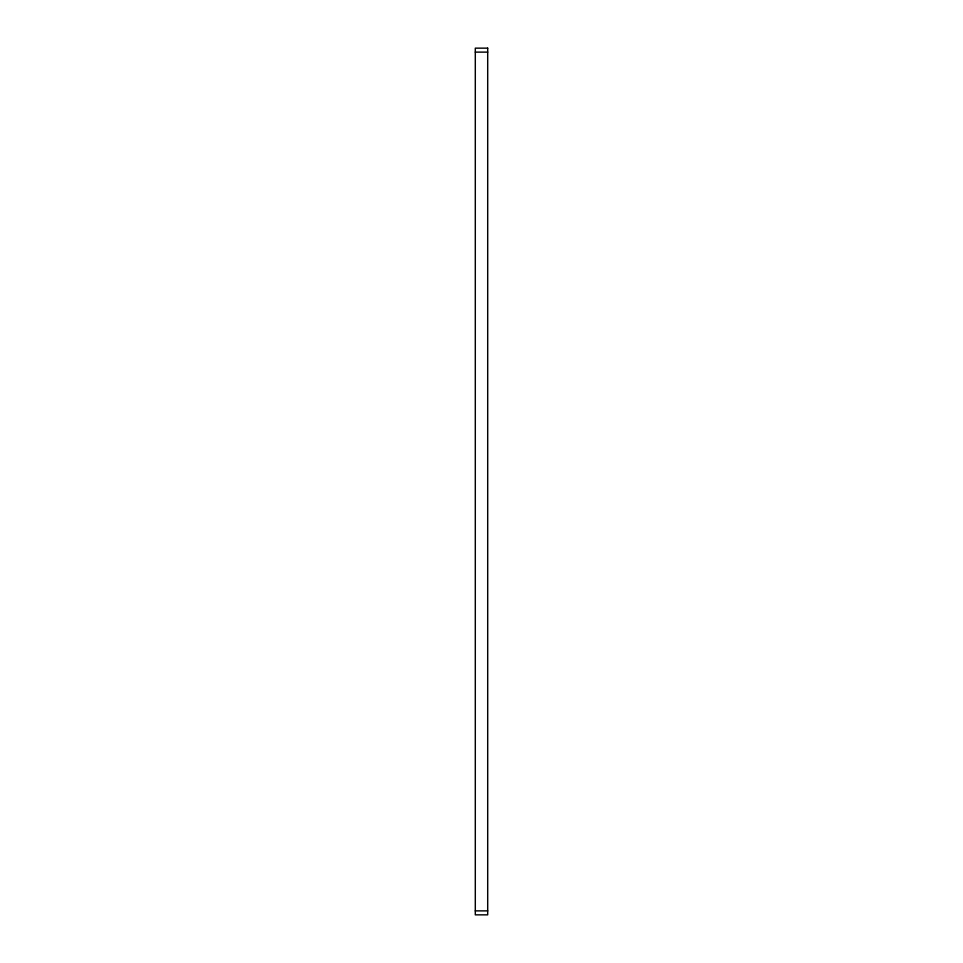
<?xml version="1.0" encoding="UTF-8"?>
<svg xmlns="http://www.w3.org/2000/svg" width="963" height="963" viewBox="0 0 963 963"><rect width="100%" height="100%" fill="white"/><g stroke="black" fill="none" stroke-linecap="round" stroke-linejoin="round"><path stroke-width="1.44" d="M475.301 52.122L487.699 52.122M475.301 910.878L487.699 910.878M487.699 48.15L475.301 48.15L475.301 914.85L487.699 914.85L487.699 48.15"/></g></svg>
